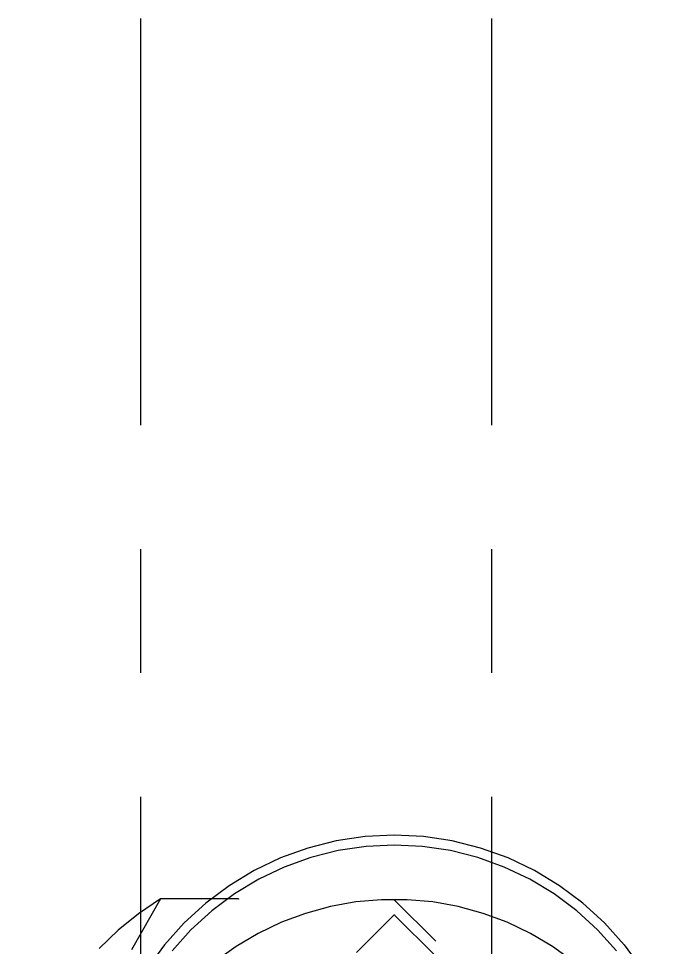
# Model space of a CAD drawing. Header units: millimetres. Extents: x 2368 to 8313, y 7493 to 11698.
# Drawn here: x 4144.33 to 4178.31, y 9170.06 to 9217.68 of the extents above; entities that cross this region are included whole.
import ezdxf

# ---------------------------------------------------------------- set-up
doc = ezdxf.new("R2010")
doc.units = ezdxf.units.MM
for name, pattern in [('CENTER', [50.8, 31.75, -6.35, 6.35, -6.35]), ('XKITLINE00', [0]), ('XKITLINE03', [6, 3, -1, 1, -1])]:
    doc.linetypes.add(name, pattern=pattern)

msp = doc.modelspace()

# ---------------------------------------------------------------- linework, layer by layer
at = {"color": 6, "linetype": 'CENTER'}
for p, q in [((4150.5882, 8739.6288), (4150.5882, 9217.681)), ((4168.5882, 8739.6288), (4168.5882, 9217.681))]:
    msp.add_line(p, q, dxfattribs=at)
at = {"color": 8, "linetype": 'XKITLINE00'}
for p, q in [((4162.0944, 9175.7379), (4160.615, 9175.5166)), ((4163.5882, 9175.8119), (4162.0944, 9175.7379)), ((4165.082, 9175.7379), (4163.5882, 9175.8119)), ((4166.5614, 9175.5166), (4165.082, 9175.7379)), ((4160.615, 9175.5166), (4159.1642, 9175.1503)), ((4162.1434, 9175.2362), (4160.7125, 9175.0222)), ((4163.5882, 9175.3078), (4162.1434, 9175.2362)), ((4165.0329, 9175.2362), (4163.5882, 9175.3078)), ((4166.4638, 9175.0222), (4165.0329, 9175.2362)), ((4168.0121, 9175.1503), (4166.5614, 9175.5166)), ((4159.1642, 9175.1503), (4157.7561, 9174.6423)), ((4160.7125, 9175.0222), (4159.3094, 9174.6679)), ((4167.867, 9174.6679), (4166.4638, 9175.0222)), ((4169.4203, 9174.6423), (4168.0121, 9175.1503)), ((4157.7561, 9174.6423), (4156.4041, 9173.9976)), ((4159.3094, 9174.6679), (4157.9474, 9174.1766)), ((4169.2289, 9174.1766), (4167.867, 9174.6679)), ((4170.7723, 9173.9976), (4169.4203, 9174.6423)), ((4156.4041, 9173.9976), (4155.1213, 9173.2224)), ((4157.9474, 9174.1766), (4156.6398, 9173.553)), ((4170.5366, 9173.553), (4169.2289, 9174.1766)), ((4172.0551, 9173.2224), (4170.7723, 9173.9976)), ((4156.6398, 9173.553), (4155.3991, 9172.8033)), ((4171.7773, 9172.8033), (4170.5366, 9173.553)), ((4155.1213, 9173.2224), (4153.92, 9172.3242)), ((4173.2563, 9172.3242), (4172.0551, 9173.2224)), ((4151.5975, 9172.5403), (4150.4777, 9171.7878)), ((4154.209, 9172.5403), (4151.5975, 9172.5403)), ((4155.3991, 9172.8033), (4154.2372, 9171.9345)), ((4161.6123, 9172.3874), (4160.3127, 9172.1535)), ((4162.9278, 9172.5049), (4161.6123, 9172.3874)), ((4164.2486, 9172.5049), (4162.9278, 9172.5049)), ((4165.5641, 9172.3874), (4164.2486, 9172.5049)), ((4166.8637, 9172.1535), (4165.5641, 9172.3874)), ((4172.9391, 9171.9345), (4171.7773, 9172.8033)), ((4153.92, 9172.3242), (4152.8119, 9171.3116)), ((4154.2372, 9171.9345), (4153.1654, 9170.9551)), ((4160.3127, 9172.1535), (4159.0395, 9171.805)), ((4168.1369, 9171.805), (4166.8637, 9172.1535)), ((4174.0109, 9170.9551), (4172.9391, 9171.9345)), ((4174.3645, 9171.3116), (4173.2563, 9172.3242)), ((4150.4777, 9171.7878), (4149.4294, 9170.94)), ((4159.0395, 9171.805), (4157.8029, 9171.3446)), ((4169.3735, 9171.3446), (4168.1369, 9171.805)), ((4149.4294, 9170.94), (4148.461, 9170.0034)), ((4152.8119, 9171.3116), (4151.8075, 9170.1944)), ((4153.1654, 9170.9551), (4152.194, 9169.8746)), ((4157.8029, 9171.3446), (4156.6128, 9170.7762)), ((4170.5635, 9170.7762), (4169.3735, 9171.3446)), ((4174.0109, 9170.9551), (4174.9823, 9169.8746)), ((4174.3645, 9171.3116), (4175.3689, 9170.1944)), ((4156.6128, 9170.7762), (4155.479, 9170.1043)), ((4171.6974, 9170.1043), (4170.5635, 9170.7762)), ((4151.8075, 9170.1944), (4150.9166, 9168.9833)), ((4155.479, 9170.1043), (4154.4104, 9169.3342)), ((4172.766, 9169.3342), (4171.6974, 9170.1043)), ((4175.3689, 9170.1944), (4176.2598, 9168.9832))]:
    msp.add_line(p, q, dxfattribs=at)
at = {"color": 8, "linetype": 'XKITLINE03'}
for p, q in [((4151.5975, 9172.5403), (4144.3283, 9159.6459)), ((4155.5975, 9172.5403), (4151.5975, 9172.5403)), ((4163.5882, 9172.4941), (4178.3082, 9157.8938)), ((4148.8682, 9157.1224), (4163.5882, 9171.7227)), ((4163.5882, 9171.7227), (4178.3082, 9157.1224))]:
    msp.add_line(p, q, dxfattribs=at)
at = {"color": 8, "linetype": 'XKITLINE00'}
for centre in [(4151.5975, 9172.5403), (4151.5975, 9172.5403), (4155.5975, 9172.5403), (4163.5882, 9172.4941), (4163.5882, 9171.7227), (4163.5882, 9171.7227)]:
    msp.add_circle(centre, 0.01, dxfattribs=at)

doc.saveas('drawing.dxf')
